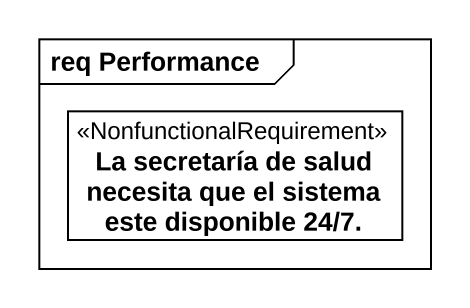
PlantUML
@startuml
mainframe req Performance
hide circle
hide empty members
class "La secretaría de salud necesita que el sistema este disponible 24/7." as La_secretaría_de_salud <<NonfunctionalRequirement>>
@enduml
